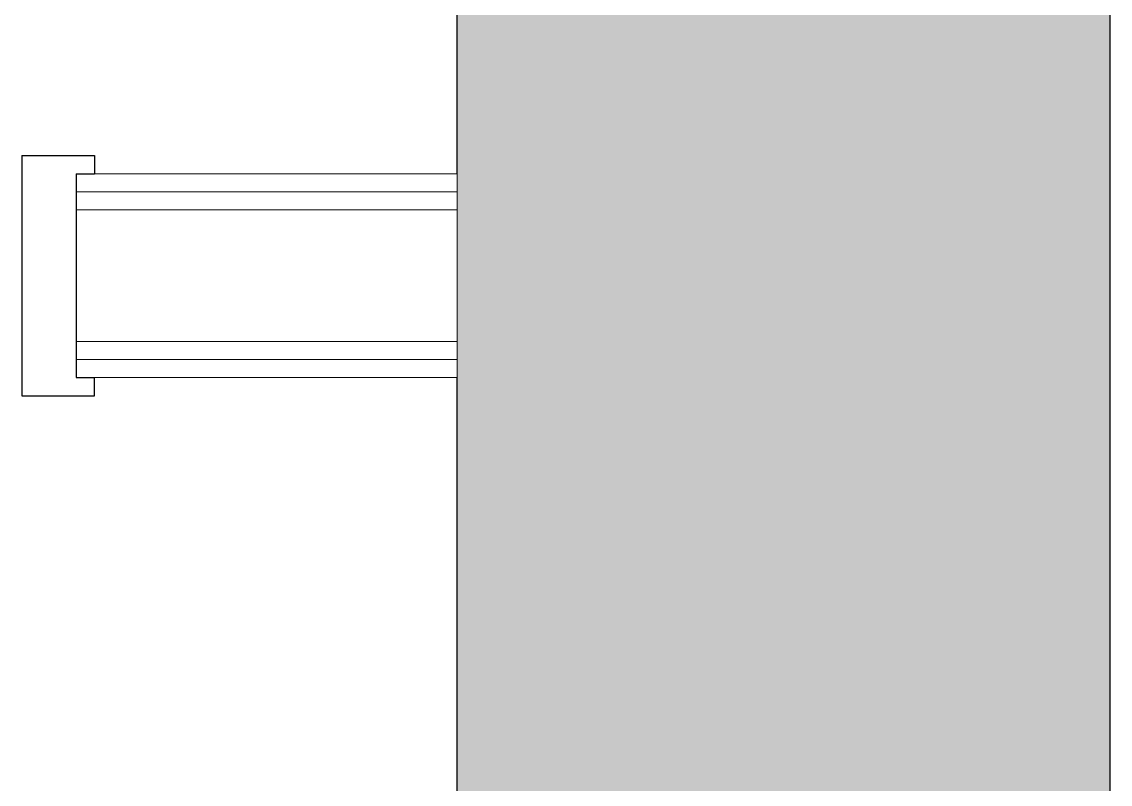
# Model space of a CAD drawing. Header units: inches. Extents: x -1176 to 1507, y -2563 to 978.
# Drawn here: x -784.04 to -754.04, y -961.65 to -940.62 of the extents above; entities that cross this region are included whole.
import ezdxf

# ---------------------------------------------------------------- set-up
doc = ezdxf.new("R2010")
doc.units = ezdxf.units.IN
doc.header["$MEASUREMENT"] = 0
for name, color, linetype, lineweight in [('A-DOOR', 31, 'Continuous', 18), ('A-DOOR-FRAM', 31, 'Continuous', 30), ('A-WALL', 113, 'Continuous', 18), ('A-WALL-PATT', 111, 'Continuous', 18), ('I-WALL', 2, 'Continuous', 18)]:
    doc.layers.add(name, color=color, linetype=linetype, lineweight=lineweight)

# ---------------------------------------------------------------- blocks, each defined once
blk = doc.blocks.new('Double Flush - D3 6_ X 8_-7060365-2nd Floor Power _ Signal')
at = {"layer": 'A-DOOR-FRAM'}
for p, q in [((36.000004, 3.3125), (36.000004, -3.3125)), ((36.000004, 3.3125), (38.000004, 3.3125)), ((38.000004, 3.3125), (38.000004, 2.8125)), ((37.500004, 2.8125), (37.500004, -2.8125)), ((37.500004, 2.8125), (38.000004, 2.8125)), ((37.500004, -2.8125), (38.000004, -2.8125)), ((38.000004, -3.3125), (38.000004, -2.8125)), ((36.000004, -3.3125), (38.000004, -3.3125))]:
    blk.add_line(p, q, dxfattribs=at)

msp = doc.modelspace()

# ---------------------------------------------------------------- hatches: boundary and pattern name
at = {"layer": 'A-WALL-PATT'}
h = msp.add_hatch(color=250, dxfattribs=at)
h.paths.add_polyline_path([(-754.043, -1262.185), (-754.043, -1210.185), (-772.043, -1210.185), (-772.043, -1262.185), (-763.555, -1262.185)], flags=0)
h.paths.add_polyline_path([(-754.043, -1170.185), (-754.043, -1093.301), (-772.043, -1093.301), (-772.043, -1170.185), (-763.555, -1170.185)], flags=0)
h.paths.add_polyline_path([(-754.043, -1053.185), (-754.043, -1004.185), (-772.043, -1004.185), (-772.043, -1053.185), (-763.555, -1053.185)], flags=0)
h.paths.add_polyline_path([(-763.555, -962.185), (-754.043, -962.185), (-754.043, -860.185), (-772.043, -860.185), (-772.043, -962.185)], flags=0)
h.paths.add_polyline_path([(-754.043, -818.185), (-754.043, -716.185), (-772.043, -716.185), (-772.043, -818.185), (-763.555, -818.185)], flags=0)
h.paths.add_polyline_path([(-754.043, -674.185), (-754.043, -572.185), (-772.043, -572.185), (-772.043, -674.185), (-763.555, -674.185)], flags=0)
h.paths.add_polyline_path([(-772.043, -530.185), (-754.043, -530.185), (-754.043, -428.185), (-772.043, -428.185), (-772.043, -498.552)], flags=0)
h.paths.add_polyline_path([(-772.043, -386.185), (-754.043, -386.185), (-754.043, -278.185), (-772.043, -278.185), (-772.043, -383.707)], flags=0)
h.paths.add_polyline_path([(-754.043, -236.185), (-754.043, -122.495), (-772.043, -122.495), (-772.043, -236.185), (-763.555, -236.185)], flags=0)
h.paths.add_polyline_path([(-772.043, -80.495), (-754.043, -80.495), (-754.043, 16.255), (-772.043, 16.255), (-772.043, -72.626)], flags=0)

# ---------------------------------------------------------------- linework, layer by layer
at = {"layer": 'A-WALL', "color": 8, "lineweight": 30}
for p, q in [((-754.043, -962.185), (-754.043, -860.185)), ((-772.043, -944.81), (-772.043, -920.81)), ((-772.043, -962.185), (-772.043, -950.435))]:
    msp.add_line(p, q, dxfattribs=at)
at = {"layer": 'A-WALL'}
for p, q in [((-772.043, -944.81), (-772.043, -950.435)), ((-782.543, -945.31), (-772.043, -945.31)), ((-782.543, -945.81), (-772.043, -945.81)), ((-782.543, -949.435), (-772.043, -949.435)), ((-782.543, -949.935), (-772.043, -949.935))]:
    msp.add_line(p, q, dxfattribs=at)
at = {"layer": 'I-WALL'}
for p, q in [((-772.043, -944.81), (-782.543, -944.81)), ((-782.543, -944.81), (-782.543, -950.435)), ((-782.543, -950.435), (-772.043, -950.435))]:
    msp.add_line(p, q, dxfattribs=at)

# ---------------------------------------------------------------- block references
at = {"layer": 'A-DOOR'}
msp.add_blockref('Double Flush - D3 6_ X 8_-7060365-2nd Floor Power _ Signal', (-820.043, -947.623), dxfattribs=at)

doc.saveas('drawing.dxf')
